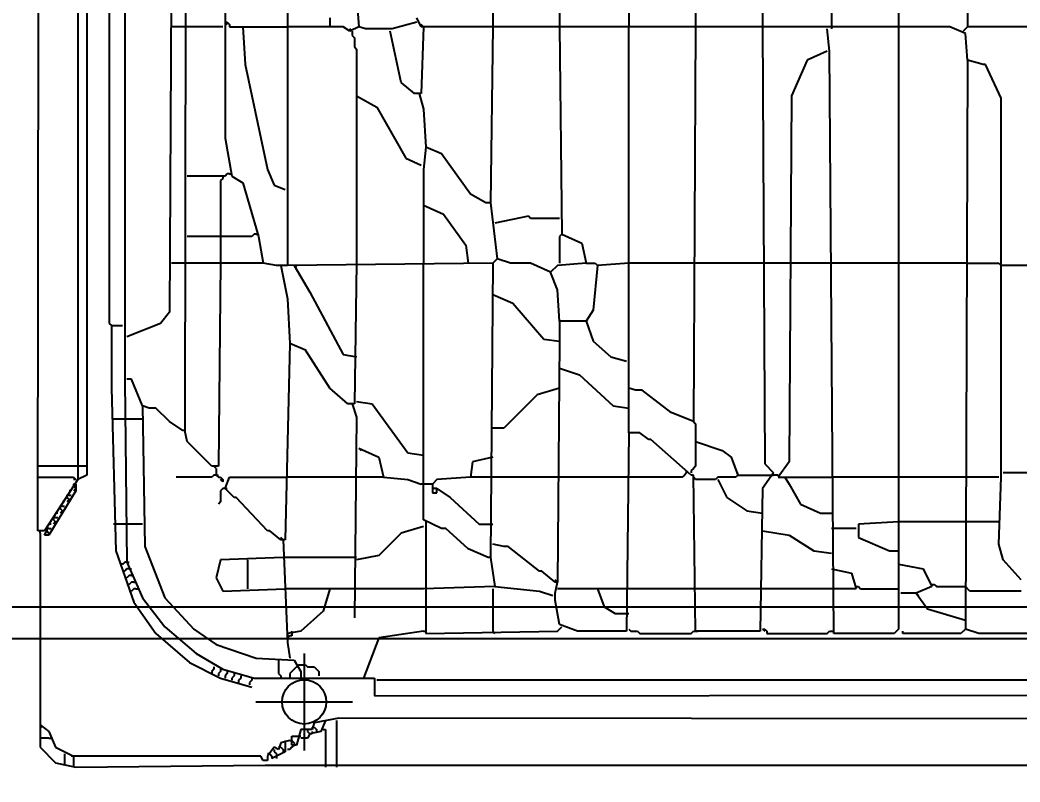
# Model space of a CAD drawing. Extents: x 4511820 to 5180432, y -1526536 to -944957.
# Drawn here: x 5107559.5 to 5107876.4, y -952611.6 to -952370.3 of the extents above; entities that cross this region are included whole.
import ezdxf

# ---------------------------------------------------------------- set-up
doc = ezdxf.new("R2010")
doc.units = 0
doc.header["$MEASUREMENT"] = 0
doc.layers.get('0').update_dxf_attribs({"linetype": 'CONTINUOUS'})
doc.layers.get('Defpoints').update_dxf_attribs({"color": 61, "linetype": 'CONTINUOUS'})
for name, color, linetype in [('KÓTY', 4, 'CONTINUOUS'), ('ZZ-chladenie', 133, 'CONTINUOUS'), ('ŠRAFY', 82, 'CONTINUOUS')]:
    doc.layers.add(name, color=color, linetype=linetype)
doc.styles.add('STYLE1', font='isocp.shx')
doc.dimstyles.new('STANDARD 50', dxfattribs={"dimtxt": 125, "dimasz": 140, "dimexe": 10, "dimexo": 200, "dimgap": 20, "dimtad": 1, "dimdsep": 46, "dimlunit": 6, "dimtxsty": 'STYLE1', "dimblk1": 'OBLIQUE', "dimblk2": 'OBLIQUE', "dimsah": 1, "dimcen": 2.5, "dimse1": 1, "dimse2": 1, "dimadec": 0, "dimazin": 0, "dimtfac": 1, "dimtmove": 1, "dimatfit": 3, "dimldrblk": 'OBLIQUE', "dimfxl": 1, "dimtolj": 1, "dimtzin": 0, "dimarcsym": 0})

# ---------------------------------------------------------------- blocks, each defined once
blk = doc.blocks.new('_OBLIQUE')
at = {"color": 0, "linetype": 'ByBlock'}
blk.add_line((-0.5, -0.5), (0.5, 0.5), dxfattribs=at)
blk = doc.blocks.new('*D54988')
at = {"layer": 'Defpoints', "color": 0}
for p in [(5104003.24, -949008.5), (5109212.5, -949008.5), (5106890, -959533.5)]:
    blk.add_point(p, dxfattribs=at)
at = {"layer": 'KÓTY', "color": 0, "lineweight": -2}
blk.add_line((5104003.24, -959533.5), (5104003.24, -949008.5), dxfattribs=at)
at = {"layer": 'KÓTY', "color": 0, "linetype": 'ByBlock', "lineweight": -2, "xscale": 140, "yscale": 140, "zscale": 140}
for p, rotation in [((5104003.24, -949008.5), 90), ((5104003.24, -959533.5), 270)]:
    blk.add_blockref('_OBLIQUE', p, dxfattribs=dict(at, rotation=rotation))
at = {"layer": 'KÓTY', "color": 0, "insert": (5103920.7, -954271), "char_height": 125, "attachment_point": 5, "rotation": 90, "style": 'STYLE1'}
blk.add_mtext('\\A1;10ﾠ525', dxfattribs=at)

msp = doc.modelspace()

# ---------------------------------------------------------------- hatches: boundary and pattern name
at = {"layer": 'ŠRAFY', "ltscale": 0.25}
h = msp.add_hatch(dxfattribs=at)
h.set_pattern_fill('DOTS', color=256, scale=2000)
h.paths.add_polyline_path([(5107392.5, -949038.5), (5107392.5, -951138.5), (5105843.5, -951138.5), (5105843.5, -951464.239), (5106123.081, -951464.239), (5106123.081, -951661.239), (5105563.919, -951661.239), (5105563.919, -951464.239), (5105843.5, -951464.239), (5105843.5, -951138.5), (5104992.5, -951138.5), (5104992.5, -949038.5), (5096362.5, -949038.5), (5096362.5, -961778.5), (5097852.5, -961778.5), (5097852.5, -962398.5), (5097822.5, -962398.5), (5097822.5, -967654.081), (5098060.5, -967654.081), (5098060.5, -967374.5), (5098257.5, -967374.5), (5098257.5, -967933.663), (5098060.5, -967933.663), (5098060.5, -967654.081), (5097822.5, -967654.081), (5097822.5, -974608.5), (5102588.5, -974608.5), (5102588.5, -974355.5), (5102308.919, -974355.5), (5102308.919, -974158.5), (5102868.081, -974158.5), (5102868.081, -974355.5), (5102588.5, -974355.5), (5102588.5, -974608.5), (5103176.5, -974608.5), (5103176.5, -974434.302, -0.4142136), (5103006.5, -974264.302, -1), (5103346.5, -974264.302, -0.4142136), (5103176.5, -974434.302), (5103176.5, -974608.5), (5104372.5, -974608.5), (5104372.5, -974573.5), (5104372.5, -974463.366), (5104336.574, -974463.366), (5104336.574, -974183.634), (5104608.426, -974183.634), (5104608.426, -974463.366), (5104572.5, -974463.366), (5104572.5, -974608.5), (5104765.719, -974608.5, -0.1496999), (5104755, -974573.5), (5104755, -974423.5, -0.6080477), (5104853.533, -974372.432), (5104936.985, -974254.16), (5104894.992, -974224.53), (5105016.574, -974146.867), (5105016.574, -974028.634), (5105047.5, -974028.634), (5105248.426, -974028.634), (5105248.426, -974268.366), (5105202.5, -974268.366), (5105202.5, -974448.5, -1), (5105062.5, -974448.5), (5105062.5, -974268.366), (5105016.574, -974268.366), (5105016.574, -974146.867), (5104978.977, -974283.789), (5104936.985, -974254.16), (5104853.533, -974372.432, -0.2437442), (5104880, -974423.5), (5104880, -974573.5, -0.1496999), (5104869.281, -974608.5), (5104995.719, -974608.5, -1.1342513), (5105106.357, -974552.474), (5105369.419, -974458.5), (5105369.419, -974360), (5105928.581, -974360), (5105928.581, -974557), (5105369.419, -974557), (5105369.419, -974458.5), (5105106.357, -974552.474, -0.085987), (5105110, -974573.5, -0.1496999), (5105099.281, -974608.5), (5109182.5, -974608.5), (5109182.5, -963894.122, -0.1316523), (5109147.5, -963903.5), (5108955.441, -963903.5), (5108955.441, -963957.628), (5108723.589, -963957.628), (5108723.589, -963717.897), (5108955.441, -963717.897), (5108955.441, -963763.5), (5109147.5, -963763.5, -0.1316523), (5109182.5, -963772.878), (5109182.5, -963370.782, -0.1032437), (5109157.5, -963376), (5108857.5, -963376, -0.7800315), (5108827.986, -963258.408, -0.1235756), (5108857.5, -963251), (5108901.599, -963251), (5108976.985, -963144.16), (5108934.992, -963114.53), (5109049.502, -963041.384), (5109018.977, -963173.789), (5108976.985, -963144.16), (5108901.599, -963251), (5109157.5, -963251, -0.1032437), (5109182.5, -963256.218), (5109182.5, -949038.5)])
h.paths.add_polyline_path([(5100537.098, -967855.99), (5100537.098, -967286.69), (5100737.213, -967286.69), (5100737.213, -967855.99)], flags=24)
h.paths.add_polyline_path([(5099829.642, -965394.219), (5099829.642, -964975.469), (5100029.691, -964975.469), (5100029.691, -965394.219)], flags=24)
h.paths.add_polyline_path([(5099829.6, -965481.531), (5099829.6, -965369.148), (5100004.378, -965369.148), (5100004.378, -965481.531)], flags=24)
h.paths.add_polyline_path([(5099829.691, -965569.031), (5099829.691, -965456.531), (5100004.691, -965456.531), (5100004.691, -965569.031)], flags=24)
h.paths.add_polyline_path([(5101699.579, -955023.583), (5102268.879, -955023.583), (5102268.879, -955223.697), (5101699.579, -955223.697)], flags=24)
h.paths.add_polyline_path([(5098455.301, -962328.637), (5098455.301, -962066.038), (5098705.301, -962066.038), (5098705.301, -962328.637)], flags=24)
h.paths.add_polyline_path([(5098543.427, -961758.476), (5098543.427, -961470.878), (5098793.427, -961470.878), (5098793.427, -961758.476)], flags=24)
h.paths.add_polyline_path([(5101378.656, -973619.167), (5101666.156, -973619.167), (5101666.156, -973794.169), (5101378.656, -973794.169)], flags=24)
h.paths.add_polyline_path([(5101291.344, -973619.078), (5101403.727, -973619.078), (5101403.727, -973793.856), (5101291.344, -973793.856)], flags=24)
h.paths.add_polyline_path([(5101203.844, -973619.169), (5101316.344, -973619.169), (5101316.344, -973794.169), (5101203.844, -973794.169)], flags=24)
h.paths.add_polyline_path([(5103817.87, -974550.655), (5103817.87, -974350.655), (5104067.87, -974350.655), (5104067.87, -974550.655)], flags=24)
h.paths.add_polyline_path([(5106187.857, -954001.949), (5106920.463, -954001.949), (5106920.463, -954302.768), (5106187.857, -954302.768)], flags=24)
h.paths.add_polyline_path([(5106210.652, -951515.99), (5106906.696, -951515.99), (5106906.696, -951816.808), (5106210.652, -951816.808)], flags=24)
h.paths.add_polyline_path([(5107899.671, -951487.49), (5108633.641, -951487.49), (5108633.641, -951791.719), (5107899.671, -951791.719)], flags=24)
h.paths.add_polyline_path([(5108120.295, -954016.553), (5108699.968, -954016.553), (5108699.968, -954320.783), (5108120.295, -954320.783)], flags=24)
h.paths.add_polyline_path([(5101850.571, -951515.99), (5102546.615, -951515.99), (5102546.615, -951816.808), (5101850.571, -951816.808)], flags=24)
h.paths.add_polyline_path([(5106012.427, -959461.698), (5106581.726, -959461.698), (5106581.726, -959661.812), (5106012.427, -959661.812)], flags=24)
h.paths.add_polyline_path([(5103833.155, -960727.344), (5103833.155, -960439.844), (5104008.156, -960439.844), (5104008.156, -960727.344)], flags=24)
h.paths.add_polyline_path([(5103833.065, -960814.656), (5103833.065, -960702.273), (5104007.844, -960702.273), (5104007.844, -960814.656)], flags=24)
h.paths.add_polyline_path([(5103833.155, -960902.156), (5103833.155, -960789.621), (5104008.156, -960789.621), (5104008.156, -960902.156)], flags=24)
h.paths.add_polyline_path([(5104257.502, -952952.393), (5104257.502, -952689.795), (5104432.6, -952689.795), (5104432.6, -952952.393)], flags=24)
h.paths.add_polyline_path([(5104257.46, -953039.705), (5104257.46, -952927.322), (5104432.238, -952927.322), (5104432.238, -953039.705)], flags=24)
h.paths.add_polyline_path([(5104257.55, -953127.205), (5104257.55, -953014.67), (5104432.551, -953014.67), (5104432.551, -953127.205)], flags=24)
h.paths.add_polyline_path([(5098459.732, -962718.668), (5098459.732, -962431.07), (5098709.732, -962431.07), (5098709.732, -962718.668)], flags=24)
h.paths.add_polyline_path([(5107092.406, -973619.169), (5107354.906, -973619.169), (5107354.906, -973794.169), (5107092.406, -973794.169)], flags=24)
h.paths.add_polyline_path([(5107005.094, -973619.078), (5107117.477, -973619.078), (5107117.477, -973793.856), (5107005.094, -973793.856)], flags=24)
h.paths.add_polyline_path([(5106905.094, -973619.169), (5107030.094, -973619.169), (5107030.094, -973794.169), (5106905.094, -973794.169)], flags=24)
h.paths.add_polyline_path([(5096396.76, -955484.199), (5096684.358, -955484.199), (5096684.358, -955734.199), (5096396.76, -955734.199)], flags=24)
h.paths.add_polyline_path([(5108891.981, -955576.255), (5109179.58, -955576.255), (5109179.58, -955826.255), (5108891.981, -955826.255)], flags=24)
h.paths.add_polyline_path([(5099848.356, -952144.844), (5099848.356, -951882.344), (5100023.356, -951882.344), (5100023.356, -952144.844)], flags=24)
h.paths.add_polyline_path([(5099848.265, -952232.156), (5099848.265, -952119.773), (5100023.043, -952119.773), (5100023.043, -952232.156)], flags=24)
h.paths.add_polyline_path([(5099848.356, -952319.656), (5099848.356, -952206.952), (5100023.356, -952206.952), (5100023.356, -952319.656)], flags=24)
h.paths.add_polyline_path([(5099848.356, -958544.844), (5099848.356, -958282.344), (5100023.356, -958282.344), (5100023.356, -958544.844)], flags=24)
h.paths.add_polyline_path([(5099848.265, -958632.156), (5099848.265, -958519.773), (5100023.043, -958519.773), (5100023.043, -958632.156)], flags=24)
h.paths.add_polyline_path([(5099848.356, -958719.656), (5099848.356, -958606.952), (5100023.356, -958606.952), (5100023.356, -958719.656)], flags=24)
h.paths.add_polyline_path([(5097774.055, -955643.761), (5098061.555, -955643.761), (5098061.555, -955818.761), (5097774.055, -955818.761)], flags=24)
h.paths.add_polyline_path([(5097686.743, -955643.67), (5097799.127, -955643.67), (5097799.127, -955818.449), (5097686.743, -955818.449)], flags=24)
h.paths.add_polyline_path([(5097586.743, -955643.761), (5097711.743, -955643.761), (5097711.743, -955818.761), (5097586.743, -955818.761)], flags=24)
h.paths.add_polyline_path([(5107929.281, -959902.954), (5108348.031, -959902.954), (5108348.031, -960102.955), (5107929.281, -960102.955)], flags=24)
h.paths.add_polyline_path([(5107841.969, -959902.864), (5107954.352, -959902.864), (5107954.352, -960077.642), (5107841.969, -960077.642)], flags=24)
h.paths.add_polyline_path([(5107754.469, -959902.954), (5107867.004, -959902.954), (5107867.004, -960077.955), (5107754.469, -960077.955)], flags=24)
h.paths.add_polyline_path([(5101520.531, -959902.955), (5101939.281, -959902.955), (5101939.281, -960102.955), (5101520.531, -960102.955)], flags=24)
h.paths.add_polyline_path([(5101433.219, -959902.864), (5101545.602, -959902.864), (5101545.602, -960077.642), (5101433.219, -960077.642)], flags=24)
h.paths.add_polyline_path([(5101283.219, -959902.906), (5101458.317, -959902.906), (5101458.317, -960078.004), (5101283.219, -960078.004)], flags=24)
h.paths.add_polyline_path([(5097002.131, -961044.093), (5097302.681, -961044.093), (5097302.681, -961219.207), (5097002.131, -961219.207)], flags=24)
h.paths.add_polyline_path([(5096914.819, -961044.116), (5097027.203, -961044.116), (5097027.203, -961218.895), (5096914.819, -961218.895)], flags=24)
h.paths.add_polyline_path([(5096852.319, -961044.207), (5096939.819, -961044.207), (5096939.819, -961219.207), (5096852.319, -961219.207)], flags=24)
h.paths.add_polyline_path([(5098555.441, -955433.643), (5098555.441, -955146.045), (5098730.54, -955146.045), (5098730.54, -955433.643)], flags=24)
h.paths.add_polyline_path([(5098555.399, -955520.955), (5098555.399, -955408.572), (5098730.178, -955408.572), (5098730.178, -955520.955)], flags=24)
h.paths.add_polyline_path([(5098555.489, -955670.955), (5098555.489, -955495.92), (5098730.49, -955495.92), (5098730.49, -955670.955)], flags=24)
h.paths.add_polyline_path([(5098555.441, -968528.643), (5098555.441, -968241.045), (5098730.54, -968241.045), (5098730.54, -968528.643)], flags=24)
h.paths.add_polyline_path([(5098555.399, -968615.955), (5098555.399, -968503.572), (5098730.178, -968503.572), (5098730.178, -968615.955)], flags=24)
h.paths.add_polyline_path([(5098555.489, -968765.955), (5098555.489, -968590.92), (5098730.49, -968590.92), (5098730.49, -968765.955)], flags=24)
h.paths.add_polyline_path([(5099106.157, -961836.143), (5099106.157, -961548.545), (5099281.255, -961548.545), (5099281.255, -961836.143)], flags=24)
h.paths.add_polyline_path([(5099106.115, -961923.455), (5099106.115, -961811.072), (5099280.894, -961811.072), (5099280.894, -961923.455)], flags=24)
h.paths.add_polyline_path([(5099106.205, -962098.455), (5099106.205, -961898.455), (5099281.206, -961898.455), (5099281.206, -962098.455)], flags=24)
h.paths.add_polyline_path([(5103479.631, -961044.093), (5103767.681, -961044.093), (5103767.681, -961219.207), (5103479.631, -961219.207)], flags=24)
h.paths.add_polyline_path([(5103392.319, -961044.116), (5103504.703, -961044.116), (5103504.703, -961218.895), (5103392.319, -961218.895)], flags=24)
h.paths.add_polyline_path([(5103267.319, -961044.207), (5103417.319, -961044.207), (5103417.319, -961219.207), (5103267.319, -961219.207)], flags=24)
h.paths.add_polyline_path([(5099829.69, -971535.469), (5099829.69, -971104.219), (5100029.691, -971104.219), (5100029.691, -971535.469)], flags=24)
h.paths.add_polyline_path([(5099829.6, -971622.781), (5099829.6, -971510.398), (5100004.378, -971510.398), (5100004.378, -971622.781)], flags=24)
h.paths.add_polyline_path([(5099829.691, -971710.281), (5099829.691, -971597.577), (5100004.691, -971597.577), (5100004.691, -971710.281)], flags=24)
h.paths.add_polyline_path([(5103479.631, -964207.8), (5103767.681, -964207.8), (5103767.681, -964382.915), (5103479.631, -964382.915)], flags=24)
h.paths.add_polyline_path([(5103392.319, -964207.824), (5103504.703, -964207.824), (5103504.703, -964382.602), (5103392.319, -964382.602)], flags=24)
h.paths.add_polyline_path([(5103267.319, -964207.915), (5103417.319, -964207.915), (5103417.319, -964382.915), (5103267.319, -964382.915)], flags=24)
h.paths.add_polyline_path([(5099810.941, -962232.299), (5099810.941, -961944.701), (5100060.941, -961944.701), (5100060.941, -962232.299)], flags=24)
h.paths.add_polyline_path([(5103833.155, -954296.094), (5103833.155, -954008.594), (5104008.156, -954008.594), (5104008.156, -954296.094)], flags=24)
h.paths.add_polyline_path([(5103833.065, -954383.406), (5103833.065, -954271.023), (5104007.844, -954271.023), (5104007.844, -954383.406)], flags=24)
h.paths.add_polyline_path([(5103833.107, -954533.406), (5103833.107, -954358.308), (5104008.206, -954358.308), (5104008.206, -954533.406)], flags=24)
h.paths.add_polyline_path([(5104257.502, -950474.893), (5104257.502, -950187.295), (5104432.6, -950187.295), (5104432.6, -950474.893)], flags=24)
h.paths.add_polyline_path([(5104257.46, -950562.205), (5104257.46, -950449.822), (5104432.238, -950449.822), (5104432.238, -950562.205)], flags=24)
h.paths.add_polyline_path([(5104257.55, -950649.705), (5104257.55, -950537.17), (5104432.551, -950537.17), (5104432.551, -950649.705)], flags=24)
h.paths.add_polyline_path([(5107199.451, -950002.883), (5107487.049, -950002.883), (5107487.049, -950252.883), (5107199.451, -950252.883)], flags=24)
h.paths.add_polyline_path([(5101243.833, -954595.102), (5101506.431, -954595.102), (5101506.431, -954770.217), (5101243.833, -954770.217)], flags=24)
h.paths.add_polyline_path([(5101156.069, -954595.126), (5101268.453, -954595.126), (5101268.453, -954769.904), (5101156.069, -954769.904)], flags=24)
h.paths.add_polyline_path([(5101068.569, -954595.152), (5101181.069, -954595.152), (5101181.069, -954770.217), (5101068.569, -954770.217)], flags=24)
h.paths.add_polyline_path([(5105127.308, -955649.264), (5105427.406, -955649.264), (5105427.406, -955824.362), (5105127.308, -955824.362)], flags=24)
h.paths.add_polyline_path([(5105040.094, -955649.222), (5105152.477, -955649.222), (5105152.477, -955824.001), (5105040.094, -955824.001)], flags=24)
h.paths.add_polyline_path([(5104952.594, -955649.313), (5105065.094, -955649.313), (5105065.094, -955824.313), (5104952.594, -955824.313)], flags=24)
h.paths.add_polyline_path([(5098459.732, -949358.668), (5098459.732, -949071.07), (5098709.732, -949071.07), (5098709.732, -949358.668)], flags=24)
h.paths.add_polyline_path([(5107371.107, -954595.168), (5107658.705, -954595.168), (5107658.705, -954770.266), (5107371.107, -954770.266)], flags=24)
h.paths.add_polyline_path([(5107283.795, -954595.126), (5107396.178, -954595.126), (5107396.178, -954769.904), (5107283.795, -954769.904)], flags=24)
h.paths.add_polyline_path([(5107196.295, -954595.216), (5107308.83, -954595.216), (5107308.83, -954770.217), (5107196.295, -954770.217)], flags=24)
h.paths.add_polyline_path([(5108768.701, -954557.802), (5109056.299, -954557.802), (5109056.299, -954807.802), (5108768.701, -954807.802)], flags=24)
h.paths.add_polyline_path([(5100606.107, -950443.136), (5100893.705, -950443.136), (5100893.705, -950618.234), (5100606.107, -950618.234)], flags=24)
h.paths.add_polyline_path([(5100518.795, -950443.094), (5100631.178, -950443.094), (5100631.178, -950617.873), (5100518.795, -950617.873)], flags=24)
h.paths.add_polyline_path([(5100431.295, -950443.185), (5100543.795, -950443.185), (5100543.795, -950618.185), (5100431.295, -950618.185)], flags=24)
h.paths.add_polyline_path([(5108233.607, -950443.136), (5108521.205, -950443.136), (5108521.205, -950618.234), (5108233.607, -950618.234)], flags=24)
h.paths.add_polyline_path([(5108146.295, -950443.094), (5108258.678, -950443.094), (5108258.678, -950617.873), (5108146.295, -950617.873)], flags=24)
h.paths.add_polyline_path([(5108083.795, -950443.185), (5108171.295, -950443.185), (5108171.295, -950618.185), (5108083.795, -950618.185)], flags=24)
h.paths.add_polyline_path([(5102747.357, -958499.971), (5103034.955, -958499.971), (5103034.955, -958675.069), (5102747.357, -958675.069)], flags=24)
h.paths.add_polyline_path([(5102660.045, -958499.929), (5102772.428, -958499.929), (5102772.428, -958674.708), (5102660.045, -958674.708)], flags=24)
h.paths.add_polyline_path([(5102510.045, -958500.019), (5102685.08, -958500.019), (5102685.08, -958675.02), (5102510.045, -958675.02)], flags=24)
h.paths.add_polyline_path([(5100741.574, -954906.134), (5100973.426, -954906.134), (5100973.426, -955145.866), (5100741.574, -955145.866)], flags=16)
h.paths.add_polyline_path([(5101042.658, -968008.634), (5101274.511, -968008.634), (5101274.511, -968248.366), (5101042.658, -968248.366)], flags=16)
h.paths.add_polyline_path([(5107022.833, -968086.134), (5107294.685, -968086.134), (5107294.685, -968365.866), (5107022.833, -968365.866)], flags=16)
h.paths.add_polyline_path([(5107208.589, -959488.648), (5107208.589, -959432.271), (5107208.589, -959385.215, -0.6120971), (5107097.56, -959328.5), (5107097.56, -959148.366), (5107051.633, -959148.366), (5107051.633, -958908.634), (5107283.486, -958908.634), (5107283.486, -959148.366), (5107237.56, -959148.366), (5107237.56, -959328.5, -0.0584809), (5107235.622, -959344.856), (5107440.441, -959344.856), (5107440.441, -959584.588), (5107208.589, -959584.588)], flags=16)
h.paths.add_polyline_path([(5106169.801, -954082.897), (5106169.801, -954322.628), (5105937.949, -954322.628), (5105937.949, -954082.897)], flags=16)
h.paths.add_polyline_path([(5106195, -953911, -0.2212784), (5106242.814, -953933.25), (5106242.814, -951827.295), (5106292.814, -951827.295), (5106302.814, -951827.295), (5106331.178, -951827.295), (5107196.868, -951827.295), (5107196.868, -951818.8), (5107206.53, -951818.8), (5107206.53, -951835), (5107216.768, -951827.295), (5107216.768, -951818.8), (5107226.43, -951818.8), (5107226.43, -951835), (5107236.668, -951827.295), (5107236.668, -951818.8), (5107246.33, -951818.8), (5107246.33, -951835), (5107565.698, -951827.295), (5108431.388, -951827.295), (5108431.388, -951818.8), (5108441.049, -951818.8), (5108441.049, -951827.295), (5108451.288, -951827.295), (5108451.288, -951818.8), (5108460.949, -951818.8), (5108460.949, -951827.295), (5108471.188, -951827.295), (5108471.188, -951818.8), (5108480.849, -951818.8), (5108480.849, -951827.295), (5108548.468, -951827.295), (5108558.468, -951827.295), (5108608.468, -951827.295), (5108608.468, -953984.079), (5108558.468, -953984.079), (5108548.468, -953984.079), (5108499.806, -953984.079), (5107634.144, -953984.079), (5107634.144, -953995.196), (5107624.482, -953995.196), (5107624.482, -953984.079), (5107614.244, -953984.079), (5107614.244, -953995.196), (5107604.582, -953995.196), (5107604.582, -953984.079), (5107594.344, -953984.079), (5107594.344, -953995.196), (5107584.682, -953995.196), (5107584.682, -953984.079), (5107265.2, -953975.79), (5106399.624, -953984.079), (5106399.624, -953995.196), (5106389.963, -953995.196), (5106389.963, -953978.996), (5106379.724, -953984.079), (5106379.724, -953995.196), (5106370.063, -953995.196), (5106370.063, -953978.996), (5106359.824, -953984.079), (5106359.824, -953995.196), (5106350.163, -953995.196), (5106350.163, -953978.996), (5106302.814, -953984.079), (5106292.814, -953984.079), (5106256.598, -953984.079, -0.2312196), (5106224.514, -954028.592, -0.1235756), (5106195, -954036), (5105845, -954036, -0.7800315), (5105815.486, -953918.408, -0.1235756), (5105845, -953911), (5105889.099, -953911), (5105964.485, -953804.16), (5105922.492, -953774.53), (5106037.002, -953701.384), (5106006.477, -953833.789), (5105964.485, -953804.16), (5105889.099, -953911), (5106195, -953911)], flags=16)
h.paths.add_polyline_path([(5106802.5, -959833.5, -1), (5106677.5, -959833.5), (5106677.5, -959548.002), (5106569.7, -959558.614), (5106569.7, -959657.114), (5106010.537, -959657.114), (5106010.537, -959460.114), (5106569.7, -959460.114), (5106569.7, -959558.614), (5106677.5, -959548.002), (5106677.5, -959533.5, -1), (5106802.5, -959535.697), (5106827.501, -959533.236, -0.9978924), (5106952.5, -959533.5, -0.2398462), (5106926.781, -959584.031), (5106901.477, -959693.789), (5106859.485, -959664.16), (5106802.5, -959744.922)], flags=16)
h.paths.add_polyline_path([(5102256.852, -955021.998), (5102256.852, -955218.998), (5101697.689, -955218.998), (5101697.689, -955120.498), (5101697.689, -955021.998)], flags=16)
edge = h.paths.add_edge_path(flags=16)
edge.add_arc((5101167.5, -955193.5), 62.5, 7.83973, 360, ccw=False)
h.paths.add_polyline_path([(5100535.514, -967298.716), (5100732.514, -967298.716), (5100732.514, -967857.879), (5100634.014, -967857.879), (5100636.815, -968113.504, -0.4174264), (5100700, -968176, -1), (5100830, -968176), (5100830, -968286.607), (5100844.992, -968277.03), (5100959.502, -968203.884), (5100928.977, -968336.289), (5100886.985, -968306.66), (5100830, -968387.422), (5100830, -968476, -1), (5100705, -968476), (5100700, -968176, -2.3956322), (5100636.815, -968113.504), (5100634.014, -967857.879), (5100535.514, -967857.879)], flags=16)
h.paths.add_polyline_path([(5108274.601, -951919.467), (5108283.786, -951929.359), (5108292.972, -951939.252), (5108299.332, -951951.971), (5108251.386, -951900.337), (5108274.601, -951919.467)], flags=0)
h.paths.add_polyline_path([(5108311.345, -951959.037), (5108321.237, -951968.93), (5108299.332, -951951.971)], flags=0)
h.paths.add_polyline_path([(5107790.931, -953894.53), (5107781.746, -953884.637), (5107772.559, -953874.744), (5107766.2, -953862.026), (5107814.146, -953913.66), (5107790.931, -953894.53)], flags=0)
h.paths.add_polyline_path([(5107754.187, -953854.96), (5107744.295, -953845.067), (5107766.2, -953862.026)], flags=0)
h.paths.add_polyline_path([(5108118.366, -951887.295), (5108075.336, -951887.295), (5108076.825, -951912.401), (5108086.643, -951912.401), (5108082.403, -951901.096), (5108066.857, -951894.029), (5108075.336, -951887.295), (5108092.295, -951894.029), (5108080.99, -951879.897), (5108105.721, -951879.191)], flags=0)
h.paths.add_polyline_path([(5107040.081, -951919.467), (5107049.266, -951929.359), (5107058.453, -951939.252), (5107064.812, -951951.971), (5107016.866, -951900.337), (5107040.081, -951919.467)], flags=0)
h.paths.add_polyline_path([(5107076.825, -951959.037), (5107086.717, -951968.93), (5107064.812, -951951.971)], flags=0)
h.paths.add_polyline_path([(5106556.411, -953894.53), (5106547.226, -953884.637), (5106538.04, -953874.744), (5106531.68, -953862.026), (5106579.626, -953913.66), (5106556.411, -953894.53)], flags=0)
h.paths.add_polyline_path([(5106519.667, -953854.96), (5106509.775, -953845.067), (5106531.68, -953862.026)], flags=0)
h.paths.add_polyline_path([(5106958.659, -953934.079), (5106906.89, -953932.687), (5106884.985, -953932.796), (5106863.787, -953932.901), (5106841.882, -953933.01), (5106820.683, -953933.115), (5106798.778, -953933.224), (5106753.693, -953933.449), (5106721.897, -953934.079), (5106906.89, -953932.687), (5106906.824, -953922.087), (5106972.097, -953924.079), (5106950.711, -953921.053), (5106958.659, -953934.079), (5106973.311, -953934.806), (5106993.802, -953934.079)], flags=0)
h.paths.add_polyline_path([(5100947.5, -955026, 1), (5100767.5, -955026, 1)], flags=0)
h.paths.add_polyline_path([(5101088.585, -968128.5, -1.0000005), (5101228.585, -968128.5, -1.0000005)], flags=0)
h.paths.add_polyline_path([(5107233.759, -968226, 1), (5107083.759, -968226, 1)], flags=0)
h.paths.add_polyline_path([(5105976.86, -954198.5, -1.0000005), (5106116.86, -954198.5, -1.0000005)], flags=0)
h.paths.add_polyline_path([(5107181.067, -951864.295, -0.4142136), (5107174.067, -951857.295, -0.4142136), (5107181.067, -951850.295, -0.4142136), (5107188.067, -951857.295)], flags=0)
h.paths.add_polyline_path([(5108422.587, -951857.295, -0.4142136), (5108415.587, -951864.295, -0.4142136), (5108408.587, -951857.295, -0.4142136), (5108415.587, -951850.295, -0.4142136)], flags=0)
h.paths.add_polyline_path([(5107642.587, -953956.702, -0.4142136), (5107649.587, -953949.702, -0.4142136), (5107656.587, -953956.702), (5107649.587, -953963.702, -0.4142136)], flags=0)
h.paths.add_polyline_path([(5106408.067, -953956.702, -0.4142136), (5106415.067, -953949.702, -0.4142136), (5106422.067, -953956.702), (5106415.067, -953963.702, -0.4142136)], flags=0)

# ---------------------------------------------------------------- linework, layer by layer
at = {"layer": 'ZZ-chladenie'}
for p, q in [((5107565.165, -952532.098), (5107565.871, -951912.401)), ((5107577.883, -951927.24), (5107577.883, -952515.846)), ((5107580.71, -951930.066), (5107580.71, -952514.433)), ((5107612.508, -951940.666), (5107611.801, -952500.3)), ((5107592.722, -951975.289), (5107592.722, -952470.623)), ((5107587.776, -951978.116), (5107587.776, -952466.383)), ((5107859.821, -952146.995), (5107859.821, -952372.404)), ((5107837.916, -952199.991), (5107837.916, -952372.404)), ((5107608.268, -952222.603), (5107606.854, -952462.85)), ((5107624.519, -952267.119), (5107624.519, -952407.735)), ((5107816.718, -952301.036), (5107816.718, -952373.11)), ((5107794.812, -952303.863), (5107794.812, -952372.404)), ((5107644.305, -952324.354), (5107644.305, -952423.986)), ((5107773.614, -952335.66), (5107773.614, -952372.404)), ((5107664.796, -952346.259), (5107666.917, -952372.404)), ((5107709.313, -952358.979), (5107709.313, -952372.404)), ((5107730.511, -952358.979), (5107730.511, -952372.404)), ((5107752.416, -952358.272), (5107752.416, -952372.404)), ((5107624.519, -952370.991), (5107625.226, -952371.697)), ((5107624.519, -952370.991), (5107625.226, -952370.991)), ((5107625.226, -952370.991), (5107625.933, -952371.697)), ((5107625.933, -952371.697), (5107625.933, -952372.404)), ((5107657.73, -952369.578), (5107657.73, -952372.404)), ((5107685.288, -952370.991), (5107677.515, -952373.11)), ((5107686.701, -952372.404), (5107685.288, -952369.578)), ((5107687.408, -952372.404), (5107686.701, -952371.697)), ((5107612.508, -952372.404), (5107607.561, -952372.404)), ((5107623.813, -952372.404), (5107612.508, -952372.404)), ((5107625.933, -952372.404), (5107644.305, -952372.404)), ((5107630.173, -952372.404), (5107630.879, -952384.416)), ((5107657.73, -952372.404), (5107644.305, -952372.404)), ((5107661.97, -952372.404), (5107657.73, -952372.404)), ((5107664.09, -952373.817), (5107661.97, -952372.404)), ((5107666.917, -952372.404), (5107664.09, -952373.817)), ((5107664.796, -952373.817), (5107664.09, -952373.11)), ((5107664.796, -952373.817), (5107664.796, -952375.231)), ((5107664.796, -952375.231), (5107665.503, -952375.937)), ((5107669.036, -952373.11), (5107666.917, -952372.404)), ((5107677.515, -952373.11), (5107669.036, -952373.11)), ((5107680.342, -952390.069), (5107676.809, -952373.817)), ((5107687.408, -952372.404), (5107686.701, -952393.602)), ((5107854.168, -952372.404), (5107686.701, -952372.404)), ((5107709.313, -952372.404), (5107708.606, -952428.226)), ((5107730.511, -952372.404), (5107731.218, -952438.119)), ((5107752.416, -952501.007), (5107752.416, -952372.404)), ((5107773.614, -952372.404), (5107772.907, -952497.474)), ((5107794.812, -952372.404), (5107795.519, -952510.899)), ((5107816.011, -952380.176), (5107815.305, -952373.11)), ((5107837.916, -952372.404), (5107837.916, -952563.189)), ((5107859.114, -952374.524), (5107854.168, -952372.404)), ((5107859.114, -952373.11), (5107858.407, -952373.817)), ((5107859.821, -952372.404), (5107859.114, -952373.11)), ((5107859.821, -952383.003), (5107859.114, -952374.524)), ((5107880.312, -952372.404), (5107859.821, -952372.404)), ((5107665.503, -952375.937), (5107665.503, -952378.763)), ((5107665.503, -952378.763), (5107666.21, -952379.47)), ((5107666.21, -952379.47), (5107666.21, -952447.305)), ((5107815.305, -952380.176), (5107808.945, -952383.003)), ((5107817.424, -952564.602), (5107816.011, -952380.176)), ((5107630.879, -952384.416), (5107637.945, -952417.627)), ((5107808.945, -952383.003), (5107803.998, -952394.309)), ((5107859.821, -952383.003), (5107859.114, -952563.189)), ((5107864.767, -952384.416), (5107859.821, -952383.003)), ((5107865.473, -952384.416), (5107864.767, -952384.416)), ((5107870.42, -952395.015), (5107865.473, -952384.416)), ((5107684.582, -952393.602), (5107680.342, -952390.069)), ((5107686.701, -952393.602), (5107684.582, -952393.602)), ((5107685.995, -952393.602), (5107687.408, -952398.549)), ((5107666.21, -952394.309), (5107672.569, -952397.842)), ((5107803.998, -952394.309), (5107803.292, -952510.193)), ((5107870.42, -952515.139), (5107870.42, -952395.015)), ((5107672.569, -952397.842), (5107681.755, -952414.094)), ((5107687.408, -952398.549), (5107688.114, -952410.561)), ((5107624.519, -952407.735), (5107626.64, -952419.747)), ((5107688.114, -952410.561), (5107687.408, -952417.627)), ((5107693.061, -952412.681), (5107688.114, -952410.561)), ((5107702.247, -952425.399), (5107693.061, -952412.681)), ((5107681.755, -952414.094), (5107686.701, -952416.214)), ((5107625.226, -952419.04), (5107624.519, -952419.747)), ((5107625.933, -952419.04), (5107625.226, -952419.04)), ((5107625.933, -952419.04), (5107626.64, -952419.04)), ((5107637.945, -952417.627), (5107640.065, -952422.573)), ((5107687.408, -952417.627), (5107687.408, -952447.305)), ((5107624.519, -952419.747), (5107612.508, -952419.747)), ((5107623.813, -952420.453), (5107623.106, -952421.16)), ((5107623.106, -952421.16), (5107623.106, -952447.305)), ((5107623.813, -952419.747), (5107623.813, -952420.453)), ((5107626.64, -952419.747), (5107630.173, -952421.867)), ((5107630.173, -952421.867), (5107635.119, -952438.825)), ((5107640.065, -952422.573), (5107643.598, -952423.986)), ((5107644.305, -952423.986), (5107644.305, -952448.011)), ((5107707.193, -952428.226), (5107702.247, -952425.399)), ((5107687.408, -952428.933), (5107693.767, -952431.759)), ((5107708.606, -952428.226), (5107707.193, -952428.226)), ((5107708.606, -952428.226), (5107710.726, -952445.892)), ((5107693.767, -952431.759), (5107700.833, -952441.651)), ((5107720.619, -952432.466), (5107710.019, -952434.585)), ((5107721.326, -952433.172), (5107720.619, -952432.466)), ((5107730.511, -952433.172), (5107721.326, -952433.172)), ((5107633.706, -952438.119), (5107632.999, -952438.825)), ((5107634.412, -952438.119), (5107633.706, -952438.119)), ((5107634.412, -952438.119), (5107635.119, -952438.119)), ((5107731.218, -952438.119), (5107730.511, -952438.825)), ((5107731.218, -952438.119), (5107737.577, -952440.945)), ((5107623.106, -952438.825), (5107612.508, -952438.825)), ((5107632.999, -952438.825), (5107623.106, -952438.825)), ((5107635.119, -952438.825), (5107636.532, -952447.305)), ((5107700.833, -952441.651), (5107701.54, -952447.305)), ((5107730.511, -952438.825), (5107730.511, -952447.305)), ((5107737.577, -952440.945), (5107738.99, -952447.305)), ((5107612.508, -952447.305), (5107607.561, -952447.305)), ((5107636.532, -952447.305), (5107612.508, -952447.305)), ((5107623.106, -952447.305), (5107622.4, -952511.606)), ((5107640.771, -952448.011), (5107636.532, -952447.305)), ((5107644.305, -952448.011), (5107640.771, -952448.011)), ((5107642.185, -952448.011), (5107644.305, -952458.61)), ((5107709.313, -952447.305), (5107644.305, -952448.011)), ((5107646.425, -952448.011), (5107647.131, -952448.718)), ((5107646.425, -952448.011), (5107651.371, -952456.49)), ((5107666.21, -952447.305), (5107665.503, -952491.821)), ((5107687.408, -952528.564), (5107687.408, -952447.305)), ((5107709.313, -952447.305), (5107708.606, -952540.577)), ((5107710.726, -952445.892), (5107709.313, -952447.305)), ((5107714.966, -952447.305), (5107710.726, -952445.892)), ((5107721.326, -952447.305), (5107714.966, -952447.305)), ((5107727.685, -952450.131), (5107721.326, -952447.305)), ((5107729.805, -952448.011), (5107727.685, -952450.131)), ((5107738.99, -952447.305), (5107729.805, -952448.011)), ((5107738.99, -952447.305), (5107741.817, -952447.305)), ((5107742.523, -952448.011), (5107741.11, -952462.143)), ((5107741.817, -952447.305), (5107742.523, -952448.011)), ((5107752.416, -952447.305), (5107742.523, -952448.011)), ((5107773.614, -952447.305), (5107752.416, -952447.305)), ((5107794.812, -952447.305), (5107773.614, -952447.305)), ((5107803.292, -952447.305), (5107794.812, -952447.305)), ((5107816.718, -952447.305), (5107803.292, -952447.305)), ((5107837.916, -952447.305), (5107816.718, -952447.305)), ((5107859.821, -952447.305), (5107837.916, -952447.305)), ((5107859.821, -952447.305), (5107869.713, -952447.305)), ((5107869.713, -952447.305), (5107870.42, -952448.011)), ((5107879.606, -952448.011), (5107870.42, -952448.011)), ((5107729.805, -952455.784), (5107727.685, -952450.131)), ((5107651.371, -952456.49), (5107661.97, -952476.276)), ((5107709.313, -952457.197), (5107715.672, -952460.024)), ((5107730.511, -952465.676), (5107729.805, -952455.784)), ((5107644.305, -952458.61), (5107645.011, -952472.742)), ((5107715.672, -952460.024), (5107725.565, -952471.329)), ((5107606.854, -952462.85), (5107604.028, -952466.383)), ((5107741.11, -952462.143), (5107738.99, -952465.676)), ((5107587.776, -952466.383), (5107588.483, -952467.09)), ((5107588.483, -952467.09), (5107588.483, -952486.875)), ((5107588.483, -952467.09), (5107592.016, -952467.09)), ((5107604.028, -952466.383), (5107593.429, -952470.623)), ((5107730.511, -952465.676), (5107730.511, -952472.036)), ((5107738.99, -952465.676), (5107730.511, -952465.676)), ((5107738.99, -952465.676), (5107741.11, -952472.036)), ((5107592.722, -952470.623), (5107592.722, -952484.755)), ((5107645.011, -952472.742), (5107643.598, -952534.924)), ((5107649.958, -952474.862), (5107645.011, -952472.742)), ((5107725.565, -952471.329), (5107730.511, -952472.036)), ((5107730.511, -952472.036), (5107729.805, -952548.35)), ((5107741.11, -952472.036), (5107746.763, -952476.982)), ((5107657.73, -952486.875), (5107649.958, -952474.862)), ((5107661.97, -952476.276), (5107666.21, -952476.982)), ((5107746.763, -952476.982), (5107751.71, -952478.395)), ((5107730.511, -952480.515), (5107736.871, -952482.635)), ((5107736.871, -952482.635), (5107747.47, -952492.528)), ((5107592.722, -952484.755), (5107593.429, -952541.99)), ((5107594.842, -952484.049), (5107593.429, -952484.049)), ((5107598.375, -952492.528), (5107594.842, -952484.049)), ((5107588.483, -952486.875), (5107589.896, -952538.457)), ((5107663.383, -952491.821), (5107657.73, -952486.875)), ((5107723.445, -952488.994), (5107712.846, -952499.594)), ((5107730.511, -952486.875), (5107723.445, -952488.994)), ((5107754.536, -952487.581), (5107752.416, -952486.875)), ((5107756.655, -952487.581), (5107754.536, -952487.581)), ((5107765.842, -952494.647), (5107756.655, -952487.581)), ((5107665.503, -952491.821), (5107663.383, -952491.821)), ((5107664.796, -952491.821), (5107666.21, -952496.06)), ((5107666.21, -952491.115), (5107671.156, -952491.821)), ((5107671.156, -952491.821), (5107682.462, -952507.367)), ((5107598.375, -952492.528), (5107599.082, -952537.044)), ((5107600.495, -952493.234), (5107598.375, -952492.528)), ((5107602.615, -952493.234), (5107600.495, -952493.234)), ((5107606.854, -952497.474), (5107602.615, -952493.234)), ((5107747.47, -952492.528), (5107752.416, -952493.234)), ((5107772.907, -952497.474), (5107765.842, -952494.647)), ((5107592.722, -952496.767), (5107589.19, -952496.767)), ((5107598.375, -952496.767), (5107592.722, -952496.767)), ((5107611.094, -952500.3), (5107606.854, -952497.474)), ((5107666.21, -952496.06), (5107665.503, -952559.655)), ((5107772.907, -952497.474), (5107773.614, -952498.18)), ((5107773.614, -952498.18), (5107773.614, -952511.606)), ((5107611.801, -952500.3), (5107611.094, -952500.3)), ((5107612.508, -952503.833), (5107611.801, -952500.3)), ((5107712.846, -952499.594), (5107709.313, -952499.594)), ((5107752.416, -952501.007), (5107751.71, -952563.895)), ((5107755.949, -952501.007), (5107752.416, -952501.007)), ((5107758.776, -952503.127), (5107755.949, -952501.007)), ((5107620.28, -952511.606), (5107612.508, -952503.833)), ((5107759.482, -952503.127), (5107758.776, -952503.127)), ((5107772.201, -952514.433), (5107759.482, -952503.127)), ((5107773.614, -952503.833), (5107782.094, -952506.66)), ((5107666.917, -952505.953), (5107667.623, -952506.66)), ((5107666.917, -952505.953), (5107673.276, -952508.78)), ((5107682.462, -952507.367), (5107687.408, -952508.073)), ((5107782.094, -952506.66), (5107784.92, -952508.78)), ((5107673.276, -952508.78), (5107674.689, -952515.139)), ((5107702.953, -952510.193), (5107702.247, -952515.139)), ((5107709.313, -952508.78), (5107702.953, -952510.193)), ((5107784.92, -952508.78), (5107787.04, -952514.433)), ((5107795.519, -952510.899), (5107798.346, -952513.726)), ((5107803.292, -952510.193), (5107799.759, -952515.139)), ((5107578.59, -952511.606), (5107565.165, -952511.606)), ((5107580.71, -952514.433), (5107577.883, -952515.846)), ((5107580.71, -952511.606), (5107578.59, -952511.606)), ((5107622.4, -952511.606), (5107620.28, -952511.606)), ((5107620.987, -952514.433), (5107620.28, -952515.139)), ((5107621.693, -952512.312), (5107620.987, -952511.606)), ((5107621.693, -952514.433), (5107620.987, -952514.433)), ((5107621.693, -952512.312), (5107621.693, -952514.433)), ((5107621.693, -952514.433), (5107622.4, -952514.433)), ((5107621.693, -952514.433), (5107622.4, -952515.139)), ((5107770.081, -952514.433), (5107769.375, -952515.139)), ((5107770.788, -952513.726), (5107770.081, -952514.433)), ((5107770.788, -952513.726), (5107770.788, -952513.019)), ((5107772.907, -952512.312), (5107772.201, -952513.019)), ((5107772.201, -952513.019), (5107772.201, -952513.726)), ((5107772.907, -952514.433), (5107772.201, -952514.433)), ((5107773.614, -952511.606), (5107772.907, -952512.312)), ((5107773.614, -952563.895), (5107772.907, -952514.433)), ((5107787.04, -952514.433), (5107786.333, -952515.139)), ((5107787.04, -952514.433), (5107787.04, -952513.726)), ((5107787.04, -952514.433), (5107798.346, -952514.433)), ((5107798.346, -952513.726), (5107794.812, -952518.672)), ((5107799.759, -952514.433), (5107798.346, -952514.433)), ((5107880.312, -952513.726), (5107871.126, -952513.726)), ((5107565.165, -952515.139), (5107576.47, -952515.139)), ((5107577.883, -952515.846), (5107567.284, -952532.098)), ((5107576.47, -952515.139), (5107577.177, -952515.846)), ((5107577.177, -952515.846), (5107576.47, -952515.846)), ((5107577.177, -952517.259), (5107576.47, -952517.259)), ((5107576.47, -952517.259), (5107576.47, -952517.965)), ((5107577.177, -952517.259), (5107577.177, -952519.378)), ((5107620.28, -952515.139), (5107608.974, -952515.139)), ((5107622.4, -952515.139), (5107623.106, -952515.139)), ((5107623.106, -952515.139), (5107623.813, -952515.846)), ((5107623.813, -952516.552), (5107623.106, -952515.846)), ((5107623.813, -952515.846), (5107623.813, -952516.552)), ((5107624.519, -952518.672), (5107625.933, -952515.139)), ((5107625.933, -952515.139), (5107644.305, -952515.139)), ((5107666.21, -952515.139), (5107644.305, -952515.139)), ((5107674.689, -952515.139), (5107666.21, -952515.139)), ((5107674.689, -952515.139), (5107682.462, -952515.846)), ((5107682.462, -952515.846), (5107686.701, -952517.259)), ((5107690.235, -952517.259), (5107686.701, -952517.259)), ((5107691.648, -952515.846), (5107690.235, -952517.259)), ((5107690.235, -952517.259), (5107690.235, -952520.085)), ((5107702.247, -952515.139), (5107691.648, -952515.846)), ((5107709.313, -952515.139), (5107702.247, -952515.139)), ((5107730.511, -952515.139), (5107709.313, -952515.139)), ((5107752.416, -952515.139), (5107730.511, -952515.139)), ((5107769.375, -952515.139), (5107752.416, -952515.139)), ((5107773.614, -952515.846), (5107772.907, -952515.139)), ((5107779.974, -952515.846), (5107773.614, -952515.846)), ((5107780.68, -952515.139), (5107779.974, -952515.846)), ((5107786.333, -952515.139), (5107780.68, -952515.139)), ((5107780.68, -952515.846), (5107783.507, -952521.499)), ((5107799.759, -952515.139), (5107816.718, -952515.139)), ((5107801.879, -952515.139), (5107803.292, -952517.259)), ((5107803.292, -952517.259), (5107806.825, -952523.619)), ((5107837.916, -952515.139), (5107816.718, -952515.139)), ((5107859.821, -952515.139), (5107837.916, -952515.139)), ((5107869.713, -952515.139), (5107859.821, -952515.139)), ((5107869.713, -952536.337), (5107870.42, -952515.139)), ((5107577.177, -952519.378), (5107568.697, -952533.511)), ((5107575.057, -952520.792), (5107574.351, -952520.792)), ((5107574.351, -952520.792), (5107574.351, -952521.499)), ((5107575.764, -952519.378), (5107575.057, -952519.378)), ((5107575.057, -952520.792), (5107575.764, -952520.792)), ((5107576.47, -952517.965), (5107577.177, -952518.672)), ((5107577.177, -952518.672), (5107576.47, -952519.378)), ((5107623.813, -952518.672), (5107623.106, -952519.378)), ((5107623.106, -952519.378), (5107623.106, -952522.912)), ((5107624.519, -952518.672), (5107623.813, -952518.672)), ((5107624.519, -952518.672), (5107625.226, -952518.672)), ((5107627.346, -952521.499), (5107624.519, -952518.672)), ((5107691.648, -952518.672), (5107690.235, -952518.672)), ((5107690.235, -952520.085), (5107691.648, -952520.085)), ((5107691.648, -952520.085), (5107691.648, -952518.672)), ((5107691.648, -952518.672), (5107695.887, -952521.499)), ((5107794.812, -952518.672), (5107794.106, -952563.895)), ((5107573.644, -952522.912), (5107572.937, -952522.912)), ((5107574.351, -952521.499), (5107575.057, -952522.205)), ((5107575.057, -952522.205), (5107574.351, -952522.912)), ((5107623.106, -952522.912), (5107622.4, -952523.619)), ((5107628.053, -952521.499), (5107627.346, -952521.499)), ((5107637.945, -952532.098), (5107628.053, -952521.499)), ((5107695.887, -952521.499), (5107705.073, -952529.978)), ((5107783.507, -952521.499), (5107789.866, -952525.738)), ((5107806.825, -952523.619), (5107813.185, -952526.445)), ((5107571.524, -952526.445), (5107570.817, -952526.445)), ((5107572.937, -952524.325), (5107572.231, -952524.325)), ((5107572.231, -952524.325), (5107572.231, -952525.032)), ((5107572.231, -952525.032), (5107572.937, -952525.738)), ((5107572.937, -952525.738), (5107572.231, -952526.445)), ((5107572.937, -952524.325), (5107573.644, -952524.325)), ((5107789.866, -952525.738), (5107794.812, -952526.445)), ((5107813.185, -952526.445), (5107816.718, -952526.445)), ((5107569.404, -952529.978), (5107568.697, -952529.978)), ((5107570.817, -952527.858), (5107570.111, -952527.858)), ((5107570.111, -952527.858), (5107570.111, -952528.564)), ((5107570.111, -952528.564), (5107570.817, -952529.271)), ((5107570.817, -952529.271), (5107570.111, -952529.978)), ((5107570.817, -952527.858), (5107571.524, -952527.858)), ((5107592.722, -952529.978), (5107589.19, -952529.978)), ((5107598.375, -952529.978), (5107592.722, -952529.978)), ((5107693.061, -952531.391), (5107687.408, -952528.564)), ((5107688.114, -952529.271), (5107688.114, -952564.602)), ((5107705.073, -952529.978), (5107709.313, -952529.978)), ((5107837.916, -952529.271), (5107825.197, -952529.978)), ((5107825.197, -952529.978), (5107825.197, -952534.217)), ((5107859.821, -952529.271), (5107837.916, -952529.271)), ((5107869.713, -952529.271), (5107859.821, -952529.271)), ((5107567.284, -952532.098), (5107565.165, -952532.098)), ((5107565.871, -952532.804), (5107565.871, -952532.098)), ((5107565.871, -952532.804), (5107565.871, -952600.639)), ((5107567.284, -952533.511), (5107567.991, -952532.098)), ((5107568.697, -952533.511), (5107567.284, -952533.511)), ((5107568.697, -952531.391), (5107567.991, -952531.391)), ((5107567.991, -952531.391), (5107567.991, -952532.098)), ((5107567.991, -952532.098), (5107568.697, -952532.804)), ((5107568.697, -952531.391), (5107569.404, -952531.391)), ((5107638.652, -952532.098), (5107637.945, -952532.098)), ((5107642.185, -952534.924), (5107638.652, -952532.098)), ((5107680.342, -952532.804), (5107673.276, -952539.871)), ((5107687.408, -952530.685), (5107680.342, -952532.804)), ((5107694.474, -952531.391), (5107693.061, -952531.391)), ((5107701.54, -952537.751), (5107694.474, -952531.391)), ((5107794.812, -952532.098), (5107803.292, -952533.511)), ((5107803.292, -952533.511), (5107811.064, -952538.457)), ((5107824.49, -952531.391), (5107816.718, -952531.391)), ((5107642.892, -952534.924), (5107642.185, -952534.217)), ((5107643.598, -952534.924), (5107642.185, -952534.924)), ((5107642.892, -952534.924), (5107644.305, -952567.428)), ((5107712.846, -952537.044), (5107709.313, -952536.337)), ((5107825.197, -952534.217), (5107835.089, -952538.457)), ((5107871.126, -952541.284), (5107869.713, -952536.337)), ((5107589.896, -952538.457), (5107595.549, -952554.709)), ((5107599.082, -952537.044), (5107605.441, -952553.296)), ((5107673.276, -952539.871), (5107666.21, -952541.284)), ((5107707.9, -952540.577), (5107701.54, -952537.751)), ((5107714.259, -952537.044), (5107712.846, -952537.044)), ((5107724.152, -952544.817), (5107714.259, -952537.044)), ((5107811.064, -952538.457), (5107816.718, -952539.164)), ((5107835.089, -952538.457), (5107837.916, -952538.457)), ((5107592.016, -952542.697), (5107591.309, -952542.697)), ((5107592.722, -952541.99), (5107592.016, -952542.697)), ((5107593.429, -952541.99), (5107592.722, -952541.99)), ((5107593.429, -952541.99), (5107594.135, -952541.99)), ((5107593.429, -952541.99), (5107598.375, -952553.296)), ((5107623.106, -952541.284), (5107621.693, -952546.937)), ((5107642.892, -952540.577), (5107623.106, -952541.284)), ((5107631.586, -952541.284), (5107631.586, -952550.469)), ((5107666.21, -952540.577), (5107642.892, -952540.577)), ((5107708.606, -952540.577), (5107707.9, -952540.577)), ((5107708.606, -952540.577), (5107710.019, -952549.763)), ((5107837.916, -952542.697), (5107845.689, -952544.11)), ((5107876.78, -952547.643), (5107871.126, -952541.284)), ((5107592.722, -952544.817), (5107592.016, -952544.817)), ((5107593.429, -952544.11), (5107592.722, -952544.817)), ((5107594.135, -952544.11), (5107593.429, -952544.11)), ((5107594.135, -952546.23), (5107593.429, -952546.937)), ((5107594.135, -952544.11), (5107594.842, -952544.11)), ((5107594.842, -952546.23), (5107594.135, -952546.23)), ((5107594.842, -952546.23), (5107595.549, -952546.23)), ((5107724.858, -952544.817), (5107724.152, -952544.817)), ((5107729.098, -952548.35), (5107724.858, -952544.817)), ((5107816.718, -952544.11), (5107823.077, -952545.523)), ((5107823.077, -952545.523), (5107824.49, -952550.469)), ((5107845.689, -952544.11), (5107848.515, -952549.763)), ((5107593.429, -952546.937), (5107592.722, -952546.937)), ((5107594.135, -952549.056), (5107593.429, -952549.056)), ((5107594.842, -952548.35), (5107594.135, -952549.056)), ((5107595.549, -952548.35), (5107594.842, -952548.35)), ((5107595.549, -952548.35), (5107596.256, -952548.35)), ((5107621.693, -952546.937), (5107623.813, -952551.176)), ((5107729.805, -952548.35), (5107729.098, -952547.643)), ((5107729.098, -952551.883), (5107729.805, -952548.35)), ((5107729.805, -952548.35), (5107729.098, -952548.35)), ((5107848.515, -952549.056), (5107849.221, -952549.056)), ((5107849.221, -952549.056), (5107849.928, -952549.763)), ((5107594.842, -952551.176), (5107594.135, -952551.176)), ((5107595.549, -952550.469), (5107594.842, -952551.176)), ((5107596.256, -952550.469), (5107595.549, -952550.469)), ((5107596.256, -952550.469), (5107596.962, -952550.469)), ((5107623.813, -952551.176), (5107643.598, -952550.469)), ((5107666.21, -952550.469), (5107643.598, -952550.469)), ((5107657.73, -952550.469), (5107655.61, -952557.535)), ((5107687.408, -952550.469), (5107666.21, -952550.469)), ((5107710.019, -952549.763), (5107687.408, -952550.469)), ((5107709.313, -952550.469), (5107709.313, -952563.895)), ((5107710.019, -952549.763), (5107724.152, -952551.176)), ((5107724.152, -952551.176), (5107728.392, -952552.589)), ((5107729.098, -952554.003), (5107729.098, -952551.883)), ((5107752.416, -952550.469), (5107729.805, -952550.469)), ((5107742.523, -952550.469), (5107744.644, -952556.122)), ((5107773.614, -952550.469), (5107752.416, -952550.469)), ((5107794.812, -952550.469), (5107773.614, -952550.469)), ((5107816.718, -952550.469), (5107794.812, -952550.469)), ((5107824.49, -952550.469), (5107816.718, -952550.469)), ((5107824.49, -952549.763), (5107825.197, -952549.763)), ((5107825.197, -952549.763), (5107825.903, -952550.469)), ((5107825.903, -952550.469), (5107837.916, -952550.469)), ((5107843.569, -952551.883), (5107838.623, -952551.883)), ((5107848.515, -952549.763), (5107843.569, -952551.883)), ((5107843.569, -952551.883), (5107844.275, -952552.589)), ((5107843.569, -952551.883), (5107847.102, -952556.829)), ((5107849.928, -952549.763), (5107859.114, -952549.763)), ((5107860.528, -952551.176), (5107859.114, -952549.763)), ((5107876.78, -952551.176), (5107860.528, -952551.176)), ((5107595.549, -952554.709), (5107602.615, -952564.602)), ((5107598.375, -952553.296), (5107605.441, -952562.482)), ((5107605.441, -952553.296), (5107614.627, -952563.189)), ((5107730.511, -952561.776), (5107729.098, -952554.003)), ((5108548.468, -952556.295), (5106302.814, -952556.295)), ((5107655.61, -952557.535), (5107648.544, -952563.895)), ((5107744.644, -952556.122), (5107748.176, -952558.242)), ((5107748.176, -952558.242), (5107752.416, -952558.242)), ((5107847.102, -952556.829), (5107859.114, -952560.362)), ((5107736.164, -952563.895), (5107730.511, -952561.776)), ((5107602.615, -952564.602), (5107613.214, -952573.787)), ((5107605.441, -952562.482), (5107615.334, -952570.961)), ((5107614.627, -952563.189), (5107621.693, -952568.135)), ((5107648.544, -952563.895), (5107644.305, -952564.602)), ((5107644.305, -952564.602), (5107644.305, -952566.015)), ((5107644.305, -952566.015), (5107645.011, -952565.308)), ((5107645.718, -952565.308), (5107645.011, -952565.308)), ((5107645.718, -952564.602), (5107645.718, -952563.895)), ((5107645.718, -952564.602), (5107645.718, -952565.308)), ((5107687.408, -952563.895), (5107673.276, -952566.015)), ((5107687.408, -952563.895), (5107688.114, -952563.895)), ((5107688.114, -952564.602), (5107729.805, -952563.895)), ((5107709.313, -952563.895), (5107710.019, -952564.602)), ((5107729.805, -952563.895), (5107731.218, -952562.482)), ((5107751.71, -952563.895), (5107736.164, -952563.895)), ((5107752.416, -952563.189), (5107753.123, -952563.895)), ((5107753.123, -952563.895), (5107755.242, -952563.895)), ((5107755.242, -952563.895), (5107755.949, -952564.602)), ((5107755.949, -952564.602), (5107772.201, -952564.602)), ((5107772.201, -952564.602), (5107772.907, -952563.895)), ((5107772.907, -952563.895), (5107773.614, -952563.895)), ((5107773.614, -952563.895), (5107774.321, -952563.895)), ((5107794.106, -952563.895), (5107773.614, -952563.895)), ((5107794.812, -952563.189), (5107795.519, -952563.895)), ((5107794.812, -952563.189), (5107795.519, -952563.189)), ((5107795.519, -952563.189), (5107796.226, -952563.895)), ((5107796.226, -952563.895), (5107796.226, -952564.602)), ((5107796.226, -952564.602), (5107815.305, -952564.602)), ((5107815.305, -952564.602), (5107816.011, -952563.895)), ((5107816.011, -952563.895), (5107816.718, -952563.895)), ((5107816.718, -952563.895), (5107817.424, -952563.895)), ((5107836.503, -952564.602), (5107817.424, -952564.602)), ((5107837.916, -952563.189), (5107836.503, -952564.602)), ((5107839.329, -952564.602), (5107839.329, -952563.895)), ((5107857.701, -952564.602), (5107839.329, -952564.602)), ((5107859.114, -952563.189), (5107857.701, -952564.602)), ((5107863.354, -952564.602), (5107859.114, -952563.189)), ((5107879.606, -952564.602), (5107863.354, -952564.602)), ((5108548.468, -952566.295), (5106302.814, -952566.295)), ((5107621.693, -952568.135), (5107634.412, -952572.374)), ((5107644.305, -952567.428), (5107645.011, -952572.374)), ((5107673.276, -952566.015), (5107668.33, -952578.734)), ((5107615.334, -952570.961), (5107623.813, -952575.908)), ((5107649.587, -952570.964), (5107649.587, -952601.626)), ((5107613.214, -952573.787), (5107623.106, -952578.734)), ((5107634.412, -952572.374), (5107646.425, -952573.081)), ((5107641.478, -952573.081), (5107641.478, -952577.321)), ((5107646.425, -952573.081), (5107648.544, -952576.614)), ((5107647.838, -952574.494), (5107647.131, -952575.201)), ((5107647.838, -952574.494), (5107649.958, -952574.494)), ((5107649.958, -952574.494), (5107650.665, -952575.201)), ((5107620.987, -952575.908), (5107620.28, -952576.614)), ((5107620.28, -952576.614), (5107620.28, -952577.321)), ((5107620.987, -952575.201), (5107620.987, -952575.908)), ((5107623.106, -952576.614), (5107622.4, -952577.321)), ((5107622.4, -952577.321), (5107622.4, -952578.028)), ((5107623.106, -952575.908), (5107623.106, -952576.614)), ((5107623.813, -952575.908), (5107633.706, -952578.734)), ((5107625.226, -952577.321), (5107624.519, -952578.028)), ((5107624.519, -952578.028), (5107624.519, -952578.734)), ((5107625.226, -952576.614), (5107625.226, -952577.321)), ((5107627.346, -952578.028), (5107626.64, -952578.734)), ((5107627.346, -952577.321), (5107627.346, -952578.028)), ((5107629.466, -952578.028), (5107629.466, -952578.734)), ((5107641.478, -952577.321), (5107642.185, -952578.028)), ((5107642.185, -952578.028), (5107642.185, -952578.734)), ((5107645.718, -952576.614), (5107645.011, -952577.321)), ((5107645.011, -952577.321), (5107645.011, -952578.734)), ((5107646.425, -952575.908), (5107645.718, -952576.614)), ((5107647.131, -952575.201), (5107646.425, -952575.908)), ((5107648.544, -952576.614), (5107648.544, -952579.441)), ((5107650.665, -952575.201), (5107652.784, -952575.201)), ((5107652.784, -952575.201), (5107653.491, -952575.908)), ((5107653.491, -952575.908), (5107654.197, -952576.614)), ((5107654.197, -952576.614), (5107654.197, -952578.028)), ((5107623.106, -952578.734), (5107632.999, -952581.56)), ((5107626.64, -952578.734), (5107626.64, -952579.441)), ((5107629.466, -952578.734), (5107628.76, -952579.441)), ((5107628.76, -952579.441), (5107628.76, -952580.147)), ((5107632.999, -952579.441), (5107632.292, -952580.147)), ((5107632.292, -952580.147), (5107632.292, -952580.854)), ((5107632.999, -952578.734), (5107632.999, -952579.441)), ((5107633.706, -952578.734), (5107653.491, -952578.734)), ((5107653.491, -952578.734), (5107671.862, -952578.734)), ((5107671.862, -952578.734), (5107671.862, -952580.854)), ((5107671.862, -952580.854), (5107671.862, -952584.387)), ((5108326.89, -952579.441), (5107672.569, -952579.441)), ((5107671.862, -952584.387), (5108327.597, -952583.68)), ((5107634.256, -952586.295), (5107664.918, -952586.295)), ((5107565.871, -952593.573), (5107566.578, -952594.279)), ((5107565.871, -952593.573), (5107568.697, -952595.693)), ((5107652.784, -952592.866), (5107652.078, -952594.986)), ((5107660.557, -952591.453), (5107652.784, -952592.866)), ((5107656.317, -952592.16), (5107654.904, -952595.693)), ((5107659.85, -952592.16), (5107659.85, -952606.998)), ((5108403.91, -952592.16), (5107660.557, -952591.453)), ((5107568.697, -952595.693), (5107570.817, -952600.639)), ((5107648.544, -952594.986), (5107647.131, -952599.932)), ((5107652.078, -952594.986), (5107648.544, -952594.986)), ((5107650.665, -952594.986), (5107650.665, -952595.693)), ((5107650.665, -952595.693), (5107651.371, -952596.399)), ((5107651.371, -952596.399), (5107650.665, -952597.812)), ((5107654.904, -952595.693), (5107651.371, -952596.399)), ((5107652.078, -952596.399), (5107651.371, -952596.399)), ((5107652.784, -952594.279), (5107652.078, -952594.279)), ((5107652.078, -952594.279), (5107652.078, -952594.986)), ((5107652.078, -952595.693), (5107652.078, -952596.399)), ((5107652.784, -952594.279), (5107653.491, -952594.986)), ((5107653.491, -952594.986), (5107653.491, -952595.693)), ((5107655.61, -952594.986), (5107656.317, -952594.986)), ((5107656.317, -952594.986), (5107656.317, -952606.998)), ((5107568.697, -952597.812), (5107565.871, -952597.812)), ((5107568.697, -952597.812), (5107569.404, -952597.812)), ((5107642.185, -952599.226), (5107641.478, -952601.346)), ((5107645.011, -952598.519), (5107642.185, -952599.226)), ((5107643.598, -952598.519), (5107643.598, -952602.052)), ((5107645.011, -952598.519), (5107645.718, -952598.519)), ((5107645.718, -952599.932), (5107645.718, -952597.106)), ((5107645.718, -952597.106), (5107648.544, -952597.106)), ((5107645.718, -952598.519), (5107646.425, -952599.226)), ((5107646.425, -952599.932), (5107645.718, -952600.639)), ((5107647.131, -952599.932), (5107645.718, -952599.932)), ((5107646.425, -952599.226), (5107646.425, -952599.932)), ((5107650.665, -952597.812), (5107648.544, -952597.812)), ((5107565.871, -952600.639), (5107570.817, -952605.585)), ((5107570.817, -952600.639), (5107576.47, -952603.465)), ((5107573.644, -952602.759), (5107573.644, -952605.585)), ((5107640.065, -952600.639), (5107637.945, -952603.465)), ((5107638.652, -952602.759), (5107637.945, -952602.759)), ((5107638.652, -952602.759), (5107639.358, -952603.465)), ((5107643.598, -952602.052), (5107639.358, -952604.172)), ((5107641.478, -952601.346), (5107640.065, -952600.639)), ((5107640.065, -952601.346), (5107640.065, -952602.052)), ((5107640.065, -952602.052), (5107640.771, -952602.759)), ((5107640.771, -952602.759), (5107640.771, -952603.465)), ((5107642.185, -952600.639), (5107641.478, -952600.639)), ((5107642.185, -952600.639), (5107642.892, -952601.346)), ((5107642.892, -952601.346), (5107642.892, -952602.052)), ((5107645.011, -952601.346), (5107644.305, -952601.346)), ((5107645.718, -952600.639), (5107645.011, -952601.346)), ((5107570.817, -952605.585), (5107577.177, -952606.998)), ((5107573.644, -952605.585), (5107573.644, -952606.292)), ((5107576.47, -952603.465), (5107575.764, -952603.465)), ((5107635.826, -952603.465), (5107576.47, -952603.465)), ((5107576.47, -952603.465), (5107576.47, -952606.292)), ((5107576.47, -952606.292), (5107576.47, -952606.998)), ((5107577.177, -952606.998), (5107637.239, -952606.292)), ((5107636.532, -952604.878), (5107635.826, -952603.465)), ((5107637.945, -952604.878), (5107636.532, -952604.878)), ((5107637.239, -952606.292), (5107640.065, -952606.292)), ((5107637.945, -952603.465), (5107637.945, -952604.878)), ((5107639.358, -952603.465), (5107639.358, -952604.172)), ((5107640.065, -952606.292), (5108424.402, -952606.292)), ((5107640.771, -952603.465), (5107640.771, -952604.172))]:
    msp.add_line(p, q, dxfattribs=at)
msp.add_circle((5107649.587, -952586.295), 7, dxfattribs=at)

# ---------------------------------------------------------------- dimensions: what is measured, and where the dimension line sits
at = {"layer": 'KÓTY'}
dim = msp.add_linear_dim(base=(5104003.242, -949008.5), p1=(5106890, -959533.5), p2=(5109212.5, -949008.5), angle=90, dimstyle='STANDARD 50', override={"dimtxsty": 'STYLE1', "dimldrblk": 'OBLIQUE'}, dxfattribs=at)
dim.commit()
dim.dimension.update_dxf_attribs({"geometry": '*D54988', "text_midpoint": (5103920.699, -954271)})

doc.saveas('drawing.dxf')
